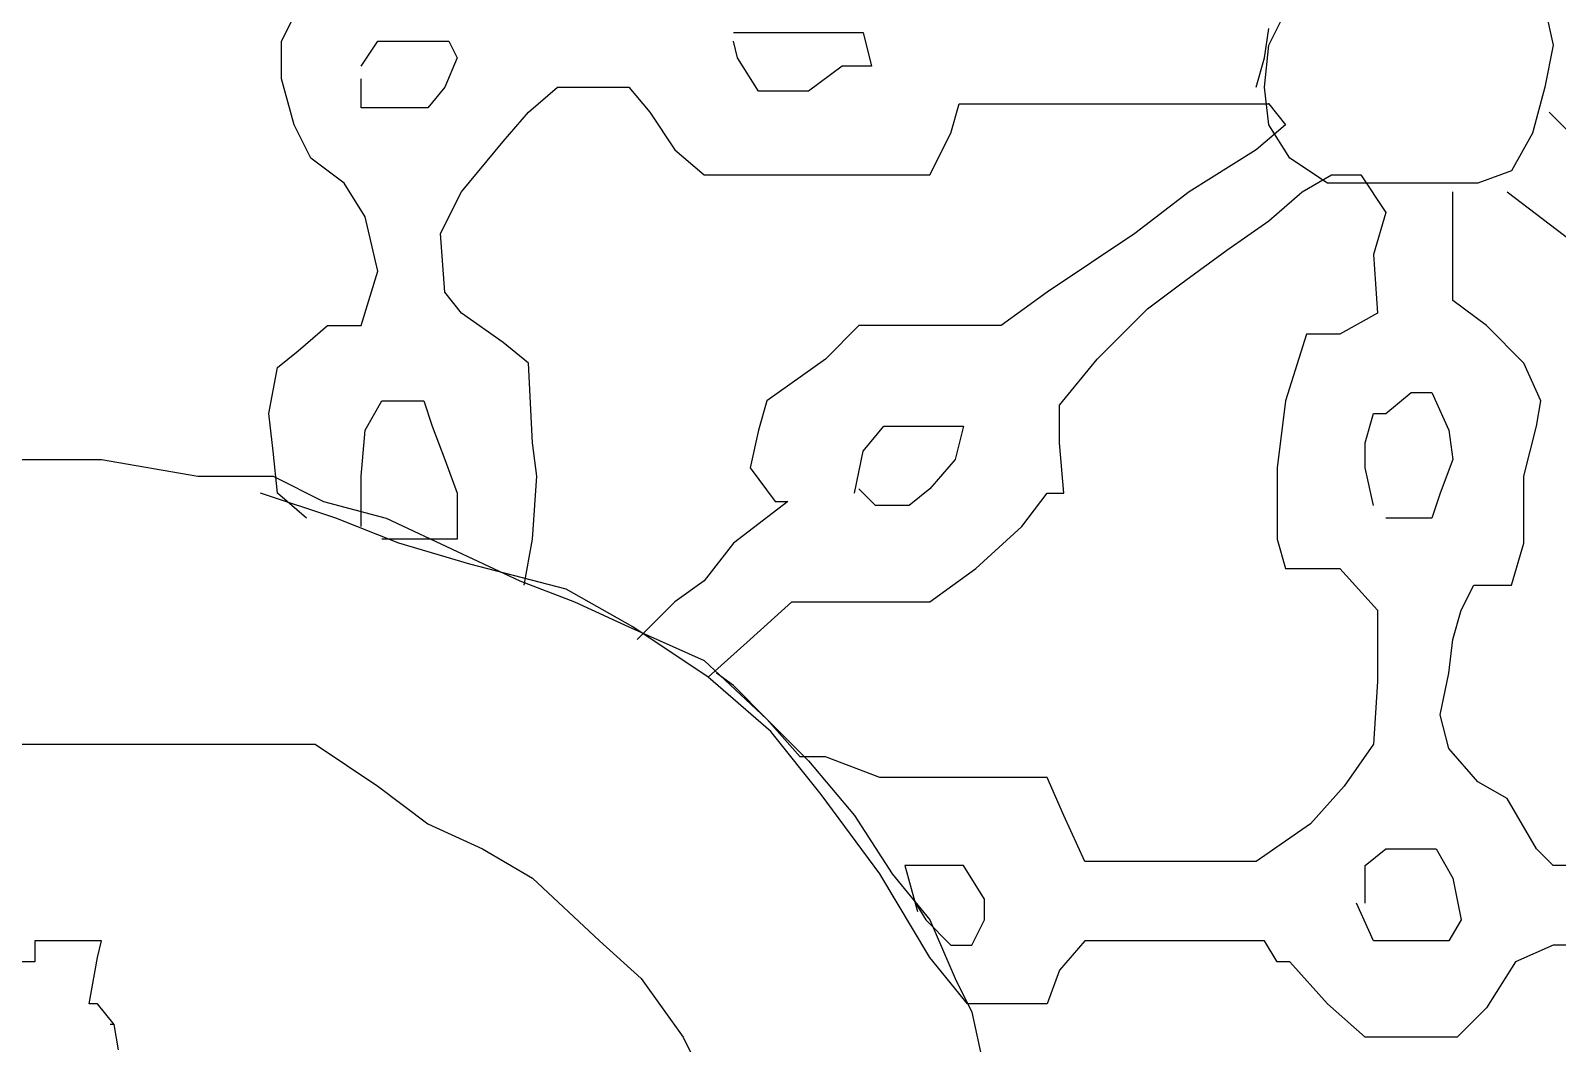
# Model space of a CAD drawing. Extents: x 747954 to 748544, y 4316381 to 4317408.
# Drawn here: x 747992.16 to 747995.81, y 4317242.785 to 4317245.205 of the extents above; entities that cross this region are included whole.
import ezdxf

# ---------------------------------------------------------------- set-up
doc = ezdxf.new("R2010")
doc.units = 0
doc.layers.get('0').update_dxf_attribs({"linetype": 'CONTINUOUS'})

msp = doc.modelspace()

# ---------------------------------------------------------------- linework, layer by layer
at = {"color": 0, "linetype": 'CONTINUOUS'}
for p, q in [((747992.76, 4317245.18), (747992.82, 4317245.3)), ((747992.76, 4317245.18), (747992.82, 4317245.3)), ((747995.78, 4317245.26), (747995.8, 4317245.17)), ((747995.78, 4317245.26), (747995.8, 4317245.17)), ((747995.12, 4317245.17), (747995.16, 4317245.25)), ((747995.12, 4317245.17), (747995.16, 4317245.25)), ((747993.84, 4317245.2), (747993.9, 4317245.2)), ((747993.84, 4317245.2), (747993.9, 4317245.2)), ((747993.9, 4317245.2), (747994, 4317245.2)), ((747993.9, 4317245.2), (747994, 4317245.2)), ((747994, 4317245.2), (747994.08, 4317245.2)), ((747994, 4317245.2), (747994.08, 4317245.2)), ((747994.08, 4317245.2), (747994.15, 4317245.2)), ((747994.08, 4317245.2), (747994.15, 4317245.2)), ((747994.15, 4317245.2), (747994.17, 4317245.12)), ((747994.15, 4317245.2), (747994.17, 4317245.12)), ((747995.11, 4317245.14), (747995.12, 4317245.21)), ((747995.11, 4317245.14), (747995.12, 4317245.21)), ((747992.76, 4317245.09), (747992.76, 4317245.18)), ((747992.76, 4317245.09), (747992.76, 4317245.18)), ((747992.95, 4317245.12), (747992.99, 4317245.18)), ((747992.95, 4317245.12), (747992.99, 4317245.18)), ((747992.99, 4317245.18), (747993.05, 4317245.18)), ((747992.99, 4317245.18), (747993.05, 4317245.18)), ((747993.05, 4317245.18), (747993.11, 4317245.18)), ((747993.05, 4317245.18), (747993.11, 4317245.18)), ((747993.11, 4317245.18), (747993.16, 4317245.18)), ((747993.11, 4317245.18), (747993.16, 4317245.18)), ((747993.16, 4317245.18), (747993.18, 4317245.14)), ((747993.16, 4317245.18), (747993.18, 4317245.14)), ((747993.85, 4317245.14), (747993.84, 4317245.18)), ((747993.85, 4317245.14), (747993.84, 4317245.18)), ((747995.11, 4317245.07), (747995.12, 4317245.17)), ((747995.11, 4317245.07), (747995.12, 4317245.17)), ((747995.8, 4317245.17), (747995.78, 4317245.07)), ((747995.8, 4317245.17), (747995.78, 4317245.07)), ((747993.18, 4317245.14), (747993.15, 4317245.07)), ((747993.18, 4317245.14), (747993.15, 4317245.07)), ((747993.9, 4317245.06), (747993.85, 4317245.14)), ((747993.9, 4317245.06), (747993.85, 4317245.14)), ((747994.1, 4317245.12), (747994.02, 4317245.06)), ((747994.1, 4317245.12), (747994.02, 4317245.06)), ((747994.17, 4317245.12), (747994.1, 4317245.12)), ((747994.17, 4317245.12), (747994.1, 4317245.12)), ((747995.09, 4317245.07), (747995.11, 4317245.14)), ((747995.09, 4317245.07), (747995.11, 4317245.14)), ((747992.79, 4317244.98), (747992.76, 4317245.09)), ((747992.79, 4317244.98), (747992.76, 4317245.09)), ((747992.95, 4317245.02), (747992.95, 4317245.09)), ((747992.95, 4317245.02), (747992.95, 4317245.09)), ((747993.15, 4317245.07), (747993.11, 4317245.02)), ((747993.15, 4317245.07), (747993.11, 4317245.02)), ((747993.35, 4317245.01), (747993.42, 4317245.07)), ((747993.35, 4317245.01), (747993.42, 4317245.07)), ((747993.42, 4317245.07), (747993.5, 4317245.07)), ((747993.42, 4317245.07), (747993.5, 4317245.07)), ((747993.5, 4317245.07), (747993.59, 4317245.07)), ((747993.5, 4317245.07), (747993.59, 4317245.07)), ((747993.59, 4317245.07), (747993.64, 4317245.01)), ((747993.59, 4317245.07), (747993.64, 4317245.01)), ((747993.94, 4317245.06), (747993.9, 4317245.06)), ((747993.94, 4317245.06), (747993.9, 4317245.06)), ((747994.02, 4317245.06), (747993.94, 4317245.06)), ((747994.02, 4317245.06), (747993.94, 4317245.06)), ((747995.12, 4317244.98), (747995.11, 4317245.07)), ((747995.12, 4317244.98), (747995.11, 4317245.07)), ((747995.78, 4317245.07), (747995.75, 4317244.96)), ((747995.78, 4317245.07), (747995.75, 4317244.96)), ((747993.01, 4317245.02), (747992.95, 4317245.02)), ((747993.01, 4317245.02), (747992.95, 4317245.02)), ((747993.06, 4317245.02), (747993.01, 4317245.02)), ((747993.06, 4317245.02), (747993.01, 4317245.02)), ((747993.11, 4317245.02), (747993.06, 4317245.02)), ((747993.11, 4317245.02), (747993.06, 4317245.02)), ((747993.29, 4317244.94), (747993.35, 4317245.01)), ((747993.29, 4317244.94), (747993.35, 4317245.01)), ((747993.64, 4317245.01), (747993.7, 4317244.92)), ((747993.64, 4317245.01), (747993.7, 4317244.92)), ((747994.36, 4317244.96), (747994.38, 4317245.03)), ((747994.36, 4317244.96), (747994.38, 4317245.03)), ((747994.38, 4317245.03), (747994.49, 4317245.03)), ((747994.38, 4317245.03), (747994.49, 4317245.03)), ((747994.49, 4317245.03), (747994.67, 4317245.03)), ((747994.49, 4317245.03), (747994.67, 4317245.03)), ((747994.67, 4317245.03), (747994.81, 4317245.03)), ((747994.67, 4317245.03), (747994.81, 4317245.03)), ((747994.81, 4317245.03), (747994.97, 4317245.03)), ((747994.81, 4317245.03), (747994.97, 4317245.03)), ((747994.97, 4317245.03), (747995.05, 4317245.03)), ((747994.97, 4317245.03), (747995.05, 4317245.03)), ((747995.05, 4317245.03), (747995.12, 4317245.03)), ((747995.05, 4317245.03), (747995.12, 4317245.03)), ((747995.12, 4317245.03), (747995.16, 4317244.98)), ((747995.12, 4317245.03), (747995.16, 4317244.98)), ((747995.88, 4317244.92), (747995.79, 4317245.01)), ((747995.88, 4317244.92), (747995.79, 4317245.01)), ((747992.83, 4317244.9), (747992.79, 4317244.98)), ((747992.83, 4317244.9), (747992.79, 4317244.98)), ((747995.16, 4317244.98), (747995.09, 4317244.92)), ((747995.16, 4317244.98), (747995.09, 4317244.92)), ((747995.17, 4317244.9), (747995.12, 4317244.98)), ((747995.17, 4317244.9), (747995.12, 4317244.98)), ((747993.19, 4317244.82), (747993.29, 4317244.94)), ((747993.19, 4317244.82), (747993.29, 4317244.94)), ((747994.31, 4317244.86), (747994.36, 4317244.96)), ((747994.31, 4317244.86), (747994.36, 4317244.96)), ((747995.75, 4317244.96), (747995.7, 4317244.87)), ((747995.75, 4317244.96), (747995.7, 4317244.87)), ((747992.91, 4317244.84), (747992.83, 4317244.9)), ((747992.91, 4317244.84), (747992.83, 4317244.9)), ((747993.7, 4317244.92), (747993.77, 4317244.86)), ((747993.7, 4317244.92), (747993.77, 4317244.86)), ((747995.09, 4317244.92), (747994.93, 4317244.82)), ((747995.09, 4317244.92), (747994.93, 4317244.82)), ((747995.26, 4317244.84), (747995.17, 4317244.9)), ((747995.26, 4317244.84), (747995.17, 4317244.9)), ((747993.77, 4317244.86), (747993.9, 4317244.86)), ((747993.77, 4317244.86), (747993.9, 4317244.86)), ((747993.9, 4317244.86), (747994.05, 4317244.86)), ((747993.9, 4317244.86), (747994.05, 4317244.86)), ((747994.05, 4317244.86), (747994.18, 4317244.86)), ((747994.05, 4317244.86), (747994.18, 4317244.86)), ((747994.18, 4317244.86), (747994.27, 4317244.86)), ((747994.18, 4317244.86), (747994.27, 4317244.86)), ((747994.27, 4317244.86), (747994.31, 4317244.86)), ((747994.27, 4317244.86), (747994.31, 4317244.86)), ((747995.2, 4317244.82), (747995.27, 4317244.86)), ((747995.2, 4317244.82), (747995.27, 4317244.86)), ((747995.27, 4317244.86), (747995.34, 4317244.86)), ((747995.27, 4317244.86), (747995.34, 4317244.86)), ((747995.34, 4317244.86), (747995.4, 4317244.77)), ((747995.34, 4317244.86), (747995.4, 4317244.77)), ((747995.7, 4317244.87), (747995.62, 4317244.84)), ((747995.7, 4317244.87), (747995.62, 4317244.84)), ((747992.96, 4317244.76), (747992.91, 4317244.84)), ((747992.96, 4317244.76), (747992.91, 4317244.84)), ((747995.38, 4317244.84), (747995.26, 4317244.84)), ((747995.38, 4317244.84), (747995.26, 4317244.84)), ((747995.46, 4317244.84), (747995.38, 4317244.84)), ((747995.46, 4317244.84), (747995.38, 4317244.84)), ((747995.53, 4317244.84), (747995.46, 4317244.84)), ((747995.53, 4317244.84), (747995.46, 4317244.84)), ((747995.62, 4317244.84), (747995.53, 4317244.84)), ((747995.62, 4317244.84), (747995.53, 4317244.84)), ((747993.14, 4317244.72), (747993.19, 4317244.82)), ((747993.14, 4317244.72), (747993.19, 4317244.82)), ((747994.93, 4317244.82), (747994.8, 4317244.72)), ((747994.93, 4317244.82), (747994.8, 4317244.72)), ((747995.12, 4317244.75), (747995.2, 4317244.82)), ((747995.12, 4317244.75), (747995.2, 4317244.82)), ((747995.56, 4317244.74), (747995.56, 4317244.82)), ((747995.56, 4317244.74), (747995.56, 4317244.82)), ((747995.69, 4317244.82), (747995.86, 4317244.69)), ((747995.69, 4317244.82), (747995.86, 4317244.69)), ((747992.99, 4317244.63), (747992.96, 4317244.76)), ((747992.99, 4317244.63), (747992.96, 4317244.76)), ((747995.02, 4317244.68), (747995.12, 4317244.75)), ((747995.02, 4317244.68), (747995.12, 4317244.75)), ((747995.4, 4317244.77), (747995.37, 4317244.67)), ((747995.4, 4317244.77), (747995.37, 4317244.67)), ((747993.15, 4317244.58), (747993.14, 4317244.72)), ((747993.15, 4317244.58), (747993.14, 4317244.72)), ((747994.8, 4317244.72), (747994.59, 4317244.58)), ((747994.8, 4317244.72), (747994.59, 4317244.58)), ((747995.56, 4317244.63), (747995.56, 4317244.74)), ((747995.56, 4317244.63), (747995.56, 4317244.74)), ((747994.91, 4317244.6), (747995.02, 4317244.68)), ((747994.91, 4317244.6), (747995.02, 4317244.68)), ((747995.37, 4317244.67), (747995.38, 4317244.53)), ((747995.37, 4317244.67), (747995.38, 4317244.53)), ((747992.95, 4317244.5), (747992.99, 4317244.63)), ((747992.95, 4317244.5), (747992.99, 4317244.63)), ((747995.56, 4317244.56), (747995.56, 4317244.63)), ((747995.56, 4317244.56), (747995.56, 4317244.63)), ((747993.19, 4317244.53), (747993.15, 4317244.58)), ((747993.19, 4317244.53), (747993.15, 4317244.58)), ((747994.59, 4317244.58), (747994.48, 4317244.5)), ((747994.59, 4317244.58), (747994.48, 4317244.5)), ((747994.83, 4317244.54), (747994.91, 4317244.6)), ((747994.83, 4317244.54), (747994.91, 4317244.6)), ((747993.29, 4317244.46), (747993.19, 4317244.53)), ((747993.29, 4317244.46), (747993.19, 4317244.53)), ((747994.71, 4317244.42), (747994.83, 4317244.54)), ((747994.71, 4317244.42), (747994.83, 4317244.54)), ((747995.38, 4317244.53), (747995.29, 4317244.48)), ((747995.38, 4317244.53), (747995.29, 4317244.48)), ((747995.64, 4317244.5), (747995.56, 4317244.56)), ((747995.64, 4317244.5), (747995.56, 4317244.56)), ((747992.8, 4317244.44), (747992.87, 4317244.5)), ((747992.8, 4317244.44), (747992.87, 4317244.5)), ((747992.87, 4317244.5), (747992.95, 4317244.5)), ((747992.87, 4317244.5), (747992.95, 4317244.5)), ((747994.14, 4317244.5), (747994.06, 4317244.42)), ((747994.14, 4317244.5), (747994.06, 4317244.42)), ((747994.24, 4317244.5), (747994.14, 4317244.5)), ((747994.24, 4317244.5), (747994.14, 4317244.5)), ((747994.31, 4317244.5), (747994.24, 4317244.5)), ((747994.31, 4317244.5), (747994.24, 4317244.5)), ((747994.42, 4317244.5), (747994.31, 4317244.5)), ((747994.42, 4317244.5), (747994.31, 4317244.5)), ((747994.48, 4317244.5), (747994.42, 4317244.5)), ((747994.48, 4317244.5), (747994.42, 4317244.5)), ((747995.73, 4317244.41), (747995.64, 4317244.5)), ((747995.73, 4317244.41), (747995.64, 4317244.5)), ((747993.35, 4317244.41), (747993.29, 4317244.46)), ((747993.35, 4317244.41), (747993.29, 4317244.46)), ((747995.21, 4317244.48), (747995.16, 4317244.32)), ((747995.21, 4317244.48), (747995.16, 4317244.32)), ((747995.29, 4317244.48), (747995.21, 4317244.48)), ((747995.29, 4317244.48), (747995.21, 4317244.48)), ((747992.75, 4317244.4), (747992.8, 4317244.44)), ((747992.75, 4317244.4), (747992.8, 4317244.44)), ((747994.06, 4317244.42), (747993.92, 4317244.32)), ((747994.06, 4317244.42), (747993.92, 4317244.32)), ((747994.62, 4317244.31), (747994.71, 4317244.42)), ((747994.62, 4317244.31), (747994.71, 4317244.42)), ((747992.73, 4317244.29), (747992.75, 4317244.4)), ((747992.73, 4317244.29), (747992.75, 4317244.4)), ((747993.36, 4317244.22), (747993.35, 4317244.41)), ((747993.36, 4317244.22), (747993.35, 4317244.41)), ((747995.77, 4317244.32), (747995.73, 4317244.41)), ((747995.77, 4317244.32), (747995.73, 4317244.41)), ((747992.96, 4317244.25), (747993, 4317244.32)), ((747992.96, 4317244.25), (747993, 4317244.32)), ((747993, 4317244.32), (747993.05, 4317244.32)), ((747993, 4317244.32), (747993.05, 4317244.32)), ((747993.05, 4317244.32), (747993.1, 4317244.32)), ((747993.05, 4317244.32), (747993.1, 4317244.32)), ((747993.1, 4317244.32), (747993.12, 4317244.26)), ((747993.1, 4317244.32), (747993.12, 4317244.26)), ((747993.92, 4317244.32), (747993.9, 4317244.25)), ((747993.92, 4317244.32), (747993.9, 4317244.25)), ((747994.62, 4317244.22), (747994.62, 4317244.31)), ((747994.62, 4317244.22), (747994.62, 4317244.31)), ((747995.16, 4317244.32), (747995.14, 4317244.16)), ((747995.16, 4317244.32), (747995.14, 4317244.16)), ((747995.4, 4317244.29), (747995.46, 4317244.34)), ((747995.4, 4317244.29), (747995.46, 4317244.34)), ((747995.46, 4317244.34), (747995.51, 4317244.34)), ((747995.46, 4317244.34), (747995.51, 4317244.34)), ((747995.51, 4317244.34), (747995.55, 4317244.25)), ((747995.51, 4317244.34), (747995.55, 4317244.25)), ((747995.76, 4317244.26), (747995.77, 4317244.32)), ((747995.76, 4317244.26), (747995.77, 4317244.32)), ((747992.74, 4317244.2), (747992.73, 4317244.29)), ((747992.74, 4317244.2), (747992.73, 4317244.29)), ((747995.35, 4317244.22), (747995.37, 4317244.29)), ((747995.35, 4317244.22), (747995.37, 4317244.29)), ((747995.37, 4317244.29), (747995.4, 4317244.29)), ((747995.37, 4317244.29), (747995.4, 4317244.29)), ((747992.95, 4317244.14), (747992.96, 4317244.25)), ((747992.95, 4317244.14), (747992.96, 4317244.25)), ((747993.12, 4317244.26), (747993.15, 4317244.18)), ((747993.12, 4317244.26), (747993.15, 4317244.18)), ((747993.9, 4317244.25), (747993.88, 4317244.16)), ((747993.9, 4317244.25), (747993.88, 4317244.16)), ((747994.15, 4317244.2), (747994.2, 4317244.26)), ((747994.15, 4317244.2), (747994.2, 4317244.26)), ((747994.2, 4317244.26), (747994.28, 4317244.26)), ((747994.2, 4317244.26), (747994.28, 4317244.26)), ((747994.28, 4317244.26), (747994.34, 4317244.26)), ((747994.28, 4317244.26), (747994.34, 4317244.26)), ((747994.34, 4317244.26), (747994.39, 4317244.26)), ((747994.34, 4317244.26), (747994.39, 4317244.26)), ((747994.39, 4317244.26), (747994.37, 4317244.18)), ((747994.39, 4317244.26), (747994.37, 4317244.18)), ((747995.55, 4317244.25), (747995.56, 4317244.18)), ((747995.55, 4317244.25), (747995.56, 4317244.18)), ((747995.73, 4317244.14), (747995.76, 4317244.26)), ((747995.73, 4317244.14), (747995.76, 4317244.26)), ((747992.75, 4317244.1), (747992.74, 4317244.2)), ((747992.75, 4317244.1), (747992.74, 4317244.2)), ((747993.37, 4317244.14), (747993.36, 4317244.22)), ((747993.37, 4317244.14), (747993.36, 4317244.22)), ((747994.13, 4317244.1), (747994.15, 4317244.2)), ((747994.13, 4317244.1), (747994.15, 4317244.2)), ((747994.63, 4317244.1), (747994.62, 4317244.22)), ((747994.63, 4317244.1), (747994.62, 4317244.22)), ((747995.35, 4317244.16), (747995.35, 4317244.22)), ((747995.35, 4317244.16), (747995.35, 4317244.22)), ((747992.14, 4317244.18), (747992.33, 4317244.18)), ((747992.14, 4317244.18), (747992.33, 4317244.18)), ((747992.33, 4317244.18), (747992.56, 4317244.14)), ((747992.33, 4317244.18), (747992.56, 4317244.14)), ((747993.15, 4317244.18), (747993.18, 4317244.1)), ((747993.15, 4317244.18), (747993.18, 4317244.1)), ((747994.37, 4317244.18), (747994.31, 4317244.11)), ((747994.37, 4317244.18), (747994.31, 4317244.11)), ((747995.56, 4317244.18), (747995.53, 4317244.1)), ((747995.56, 4317244.18), (747995.53, 4317244.1)), ((747992.56, 4317244.14), (747992.74, 4317244.14)), ((747992.56, 4317244.14), (747992.74, 4317244.14)), ((747992.74, 4317244.14), (747992.86, 4317244.08)), ((747992.74, 4317244.14), (747992.86, 4317244.08)), ((747992.95, 4317244.02), (747992.95, 4317244.14)), ((747992.95, 4317244.02), (747992.95, 4317244.14)), ((747993.36, 4317243.99), (747993.37, 4317244.14)), ((747993.36, 4317243.99), (747993.37, 4317244.14)), ((747993.88, 4317244.16), (747993.94, 4317244.08)), ((747993.88, 4317244.16), (747993.94, 4317244.08)), ((747995.14, 4317244.16), (747995.14, 4317243.99)), ((747995.14, 4317244.16), (747995.14, 4317243.99)), ((747995.37, 4317244.07), (747995.35, 4317244.16)), ((747995.37, 4317244.07), (747995.35, 4317244.16)), ((747995.73, 4317243.98), (747995.73, 4317244.14)), ((747995.73, 4317243.98), (747995.73, 4317244.14)), ((747992.89, 4317244.04), (747992.71, 4317244.1)), ((747992.89, 4317244.04), (747992.71, 4317244.1)), ((747992.82, 4317244.04), (747992.75, 4317244.1)), ((747992.82, 4317244.04), (747992.75, 4317244.1)), ((747993.18, 4317244.1), (747993.18, 4317243.99)), ((747993.18, 4317244.1), (747993.18, 4317243.99)), ((747994.18, 4317244.07), (747994.14, 4317244.11)), ((747994.18, 4317244.07), (747994.14, 4317244.11)), ((747994.31, 4317244.11), (747994.26, 4317244.07)), ((747994.31, 4317244.11), (747994.26, 4317244.07)), ((747994.53, 4317244.02), (747994.59, 4317244.1)), ((747994.53, 4317244.02), (747994.59, 4317244.1)), ((747994.59, 4317244.1), (747994.63, 4317244.1)), ((747994.59, 4317244.1), (747994.63, 4317244.1)), ((747995.53, 4317244.1), (747995.51, 4317244.04)), ((747995.53, 4317244.1), (747995.51, 4317244.04)), ((747992.86, 4317244.08), (747993.01, 4317244.04)), ((747992.86, 4317244.08), (747993.01, 4317244.04)), ((747993.97, 4317244.08), (747993.84, 4317243.98)), ((747993.97, 4317244.08), (747993.84, 4317243.98)), ((747993.94, 4317244.08), (747993.97, 4317244.08)), ((747993.94, 4317244.08), (747993.97, 4317244.08)), ((747994.2, 4317244.07), (747994.18, 4317244.07)), ((747994.2, 4317244.07), (747994.18, 4317244.07)), ((747994.26, 4317244.07), (747994.2, 4317244.07)), ((747994.26, 4317244.07), (747994.2, 4317244.07)), ((747993.04, 4317243.98), (747992.89, 4317244.04)), ((747993.04, 4317243.98), (747992.89, 4317244.04)), ((747993.01, 4317244.04), (747993.18, 4317243.96)), ((747993.01, 4317244.04), (747993.18, 4317243.96)), ((747994.42, 4317243.92), (747994.53, 4317244.02)), ((747994.42, 4317243.92), (747994.53, 4317244.02)), ((747995.46, 4317244.04), (747995.4, 4317244.04)), ((747995.46, 4317244.04), (747995.4, 4317244.04)), ((747995.51, 4317244.04), (747995.46, 4317244.04)), ((747995.51, 4317244.04), (747995.46, 4317244.04)), ((747993.09, 4317243.99), (747993, 4317243.99)), ((747993.09, 4317243.99), (747993, 4317243.99)), ((747993.13, 4317243.99), (747993.09, 4317243.99)), ((747993.13, 4317243.99), (747993.09, 4317243.99)), ((747993.18, 4317243.99), (747993.13, 4317243.99)), ((747993.18, 4317243.99), (747993.13, 4317243.99)), ((747993.34, 4317243.88), (747993.36, 4317243.99)), ((747993.34, 4317243.88), (747993.36, 4317243.99)), ((747995.14, 4317243.99), (747995.16, 4317243.92)), ((747995.14, 4317243.99), (747995.16, 4317243.92)), ((747993.21, 4317243.93), (747993.04, 4317243.98)), ((747993.21, 4317243.93), (747993.04, 4317243.98)), ((747993.18, 4317243.96), (747993.33, 4317243.89)), ((747993.18, 4317243.96), (747993.33, 4317243.89)), ((747993.84, 4317243.98), (747993.77, 4317243.89)), ((747993.84, 4317243.98), (747993.77, 4317243.89)), ((747995.7, 4317243.88), (747995.73, 4317243.98)), ((747995.7, 4317243.88), (747995.73, 4317243.98)), ((747993.44, 4317243.87), (747993.21, 4317243.93)), ((747993.44, 4317243.87), (747993.21, 4317243.93)), ((747994.31, 4317243.84), (747994.42, 4317243.92)), ((747994.31, 4317243.84), (747994.42, 4317243.92)), ((747995.16, 4317243.92), (747995.2, 4317243.92)), ((747995.16, 4317243.92), (747995.2, 4317243.92)), ((747995.2, 4317243.92), (747995.29, 4317243.92)), ((747995.2, 4317243.92), (747995.29, 4317243.92)), ((747995.29, 4317243.92), (747995.38, 4317243.82)), ((747995.29, 4317243.92), (747995.38, 4317243.82)), ((747993.33, 4317243.89), (747993.46, 4317243.84)), ((747993.33, 4317243.89), (747993.46, 4317243.84)), ((747993.77, 4317243.89), (747993.7, 4317243.84)), ((747993.77, 4317243.89), (747993.7, 4317243.84)), ((747995.58, 4317243.82), (747995.61, 4317243.88)), ((747995.58, 4317243.82), (747995.61, 4317243.88)), ((747995.61, 4317243.88), (747995.7, 4317243.88)), ((747995.61, 4317243.88), (747995.7, 4317243.88)), ((747993.6, 4317243.78), (747993.44, 4317243.87)), ((747993.6, 4317243.78), (747993.44, 4317243.87)), ((747993.46, 4317243.84), (747993.59, 4317243.78)), ((747993.46, 4317243.84), (747993.59, 4317243.78)), ((747993.7, 4317243.84), (747993.61, 4317243.75)), ((747993.7, 4317243.84), (747993.61, 4317243.75)), ((747993.88, 4317243.75), (747993.98, 4317243.84)), ((747993.88, 4317243.75), (747993.98, 4317243.84)), ((747993.98, 4317243.84), (747994, 4317243.84)), ((747993.98, 4317243.84), (747994, 4317243.84)), ((747994, 4317243.84), (747994.11, 4317243.84)), ((747994, 4317243.84), (747994.11, 4317243.84)), ((747994.11, 4317243.84), (747994.17, 4317243.84)), ((747994.11, 4317243.84), (747994.17, 4317243.84)), ((747994.17, 4317243.84), (747994.31, 4317243.84)), ((747994.17, 4317243.84), (747994.31, 4317243.84)), ((747995.38, 4317243.82), (747995.38, 4317243.65)), ((747995.38, 4317243.82), (747995.38, 4317243.65)), ((747995.56, 4317243.75), (747995.58, 4317243.82)), ((747995.56, 4317243.75), (747995.58, 4317243.82)), ((747993.59, 4317243.78), (747993.77, 4317243.7)), ((747993.59, 4317243.78), (747993.77, 4317243.7)), ((747993.78, 4317243.66), (747993.6, 4317243.78)), ((747993.78, 4317243.66), (747993.6, 4317243.78)), ((747993.78, 4317243.66), (747993.88, 4317243.75)), ((747993.78, 4317243.66), (747993.88, 4317243.75)), ((747995.55, 4317243.67), (747995.56, 4317243.75)), ((747995.55, 4317243.67), (747995.56, 4317243.75)), ((747993.77, 4317243.7), (747993.92, 4317243.56)), ((747993.77, 4317243.7), (747993.92, 4317243.56)), ((747993.93, 4317243.53), (747993.78, 4317243.66)), ((747993.93, 4317243.53), (747993.78, 4317243.66)), ((747993.84, 4317243.64), (747993.8, 4317243.67)), ((747993.84, 4317243.64), (747993.8, 4317243.67)), ((747995.53, 4317243.57), (747995.55, 4317243.67)), ((747995.53, 4317243.57), (747995.55, 4317243.67)), ((747993.92, 4317243.56), (747993.84, 4317243.64)), ((747993.92, 4317243.56), (747993.84, 4317243.64)), ((747995.38, 4317243.65), (747995.37, 4317243.5)), ((747995.38, 4317243.65), (747995.37, 4317243.5)), ((747993.92, 4317243.56), (747994.02, 4317243.46)), ((747994, 4317243.47), (747993.92, 4317243.56)), ((747993.92, 4317243.56), (747994.02, 4317243.46)), ((747994, 4317243.47), (747993.92, 4317243.56)), ((747995.55, 4317243.49), (747995.53, 4317243.57)), ((747995.55, 4317243.49), (747995.53, 4317243.57)), ((747994.05, 4317243.38), (747993.93, 4317243.53)), ((747994.05, 4317243.38), (747993.93, 4317243.53)), ((747992.02, 4317243.5), (747992.22, 4317243.5)), ((747992.02, 4317243.5), (747992.22, 4317243.5)), ((747992.22, 4317243.5), (747992.46, 4317243.5)), ((747992.22, 4317243.5), (747992.46, 4317243.5)), ((747992.46, 4317243.5), (747992.65, 4317243.5)), ((747992.46, 4317243.5), (747992.65, 4317243.5)), ((747992.65, 4317243.5), (747992.84, 4317243.5)), ((747992.65, 4317243.5), (747992.84, 4317243.5)), ((747992.84, 4317243.5), (747992.99, 4317243.4)), ((747992.84, 4317243.5), (747992.99, 4317243.4)), ((747994.06, 4317243.47), (747994, 4317243.47)), ((747994.06, 4317243.47), (747994, 4317243.47)), ((747994.19, 4317243.42), (747994.06, 4317243.47)), ((747994.19, 4317243.42), (747994.06, 4317243.47)), ((747995.37, 4317243.5), (747995.3, 4317243.4)), ((747995.37, 4317243.5), (747995.3, 4317243.4)), ((747995.62, 4317243.41), (747995.55, 4317243.49)), ((747995.62, 4317243.41), (747995.55, 4317243.49)), ((747994.02, 4317243.46), (747994.13, 4317243.33)), ((747994.02, 4317243.46), (747994.13, 4317243.33)), ((747992.99, 4317243.4), (747993.11, 4317243.31)), ((747992.99, 4317243.4), (747993.11, 4317243.31)), ((747994.31, 4317243.42), (747994.19, 4317243.42)), ((747994.31, 4317243.42), (747994.19, 4317243.42)), ((747994.44, 4317243.42), (747994.31, 4317243.42)), ((747994.44, 4317243.42), (747994.31, 4317243.42)), ((747994.59, 4317243.42), (747994.44, 4317243.42)), ((747994.59, 4317243.42), (747994.44, 4317243.42)), ((747994.63, 4317243.33), (747994.59, 4317243.42)), ((747994.63, 4317243.33), (747994.59, 4317243.42)), ((747995.3, 4317243.4), (747995.22, 4317243.31)), ((747995.3, 4317243.4), (747995.22, 4317243.31)), ((747995.69, 4317243.37), (747995.62, 4317243.41)), ((747995.69, 4317243.37), (747995.62, 4317243.41)), ((747994.19, 4317243.19), (747994.05, 4317243.38)), ((747994.19, 4317243.19), (747994.05, 4317243.38)), ((747995.76, 4317243.25), (747995.69, 4317243.37)), ((747995.76, 4317243.25), (747995.69, 4317243.37)), ((747994.13, 4317243.33), (747994.22, 4317243.19)), ((747994.13, 4317243.33), (747994.22, 4317243.19)), ((747994.68, 4317243.22), (747994.63, 4317243.33)), ((747994.68, 4317243.22), (747994.63, 4317243.33)), ((747993.11, 4317243.31), (747993.24, 4317243.25)), ((747993.11, 4317243.31), (747993.24, 4317243.25)), ((747995.22, 4317243.31), (747995.09, 4317243.22)), ((747995.22, 4317243.31), (747995.09, 4317243.22)), ((747993.24, 4317243.25), (747993.36, 4317243.18)), ((747993.24, 4317243.25), (747993.36, 4317243.18)), ((747994.81, 4317243.22), (747994.68, 4317243.22)), ((747994.81, 4317243.22), (747994.68, 4317243.22)), ((747994.93, 4317243.22), (747994.81, 4317243.22)), ((747994.93, 4317243.22), (747994.81, 4317243.22)), ((747995.09, 4317243.22), (747994.93, 4317243.22)), ((747995.09, 4317243.22), (747994.93, 4317243.22)), ((747995.35, 4317243.21), (747995.4, 4317243.25)), ((747995.35, 4317243.21), (747995.4, 4317243.25)), ((747995.4, 4317243.25), (747995.48, 4317243.25)), ((747995.4, 4317243.25), (747995.48, 4317243.25)), ((747995.48, 4317243.25), (747995.52, 4317243.25)), ((747995.48, 4317243.25), (747995.52, 4317243.25)), ((747995.52, 4317243.25), (747995.56, 4317243.18)), ((747995.52, 4317243.25), (747995.56, 4317243.18)), ((747995.8, 4317243.21), (747995.76, 4317243.25)), ((747995.8, 4317243.21), (747995.76, 4317243.25)), ((747993.36, 4317243.18), (747993.52, 4317243.03)), ((747993.36, 4317243.18), (747993.52, 4317243.03)), ((747994.31, 4317242.99), (747994.19, 4317243.19)), ((747994.31, 4317242.99), (747994.19, 4317243.19)), ((747994.22, 4317243.19), (747994.31, 4317243.08)), ((747994.22, 4317243.19), (747994.31, 4317243.08)), ((747994.28, 4317243.21), (747994.25, 4317243.21)), ((747994.25, 4317243.21), (747994.28, 4317243.1)), ((747994.28, 4317243.21), (747994.25, 4317243.21)), ((747994.25, 4317243.21), (747994.28, 4317243.1)), ((747994.33, 4317243.21), (747994.28, 4317243.21)), ((747994.33, 4317243.21), (747994.28, 4317243.21)), ((747994.39, 4317243.21), (747994.33, 4317243.21)), ((747994.39, 4317243.21), (747994.33, 4317243.21)), ((747994.44, 4317243.13), (747994.39, 4317243.21)), ((747994.44, 4317243.13), (747994.39, 4317243.21)), ((747995.35, 4317243.12), (747995.35, 4317243.21)), ((747995.35, 4317243.12), (747995.35, 4317243.21)), ((747995.56, 4317243.18), (747995.58, 4317243.08)), ((747995.56, 4317243.18), (747995.58, 4317243.08)), ((747995.97, 4317243.21), (747995.8, 4317243.21)), ((747995.97, 4317243.21), (747995.8, 4317243.21)), ((747994.27, 4317243.13), (747994.3, 4317243.08)), ((747994.27, 4317243.13), (747994.3, 4317243.08)), ((747994.44, 4317243.08), (747994.44, 4317243.13)), ((747994.44, 4317243.08), (747994.44, 4317243.13)), ((747995.37, 4317243.03), (747995.33, 4317243.12)), ((747995.37, 4317243.03), (747995.33, 4317243.12)), ((747994.3, 4317243.08), (747994.36, 4317243.02)), ((747994.3, 4317243.08), (747994.36, 4317243.02)), ((747994.31, 4317243.08), (747994.37, 4317242.94)), ((747994.31, 4317243.08), (747994.37, 4317242.94)), ((747994.41, 4317243.02), (747994.44, 4317243.08)), ((747994.41, 4317243.02), (747994.44, 4317243.08)), ((747995.58, 4317243.08), (747995.55, 4317243.03)), ((747995.58, 4317243.08), (747995.55, 4317243.03)), ((747992.22, 4317243.03), (747992.17, 4317243.03)), ((747992.17, 4317243.03), (747992.17, 4317242.98)), ((747992.22, 4317243.03), (747992.17, 4317243.03)), ((747992.17, 4317243.03), (747992.17, 4317242.98)), ((747992.25, 4317243.03), (747992.22, 4317243.03)), ((747992.25, 4317243.03), (747992.22, 4317243.03)), ((747992.28, 4317243.03), (747992.25, 4317243.03)), ((747992.28, 4317243.03), (747992.25, 4317243.03)), ((747992.31, 4317243.03), (747992.28, 4317243.03)), ((747992.31, 4317243.03), (747992.28, 4317243.03)), ((747992.33, 4317243.03), (747992.31, 4317243.03)), ((747992.33, 4317243.03), (747992.31, 4317243.03)), ((747992.32, 4317242.99), (747992.33, 4317243.03)), ((747992.32, 4317242.99), (747992.33, 4317243.03)), ((747993.52, 4317243.03), (747993.62, 4317242.94)), ((747993.52, 4317243.03), (747993.62, 4317242.94)), ((747994.36, 4317243.02), (747994.41, 4317243.02)), ((747994.36, 4317243.02), (747994.41, 4317243.02)), ((747994.68, 4317243.03), (747994.62, 4317242.96)), ((747994.68, 4317243.03), (747994.62, 4317242.96)), ((747994.77, 4317243.03), (747994.68, 4317243.03)), ((747994.77, 4317243.03), (747994.68, 4317243.03)), ((747994.84, 4317243.03), (747994.77, 4317243.03)), ((747994.84, 4317243.03), (747994.77, 4317243.03)), ((747995.11, 4317243.03), (747994.84, 4317243.03)), ((747995.11, 4317243.03), (747994.84, 4317243.03)), ((747995.14, 4317242.98), (747995.11, 4317243.03)), ((747995.14, 4317242.98), (747995.11, 4317243.03)), ((747995.4, 4317243.03), (747995.37, 4317243.03)), ((747995.4, 4317243.03), (747995.37, 4317243.03)), ((747995.46, 4317243.03), (747995.4, 4317243.03)), ((747995.46, 4317243.03), (747995.4, 4317243.03)), ((747995.51, 4317243.03), (747995.46, 4317243.03)), ((747995.51, 4317243.03), (747995.46, 4317243.03)), ((747995.55, 4317243.03), (747995.51, 4317243.03)), ((747995.55, 4317243.03), (747995.51, 4317243.03)), ((747995.8, 4317243.02), (747995.71, 4317242.98)), ((747995.8, 4317243.02), (747995.71, 4317242.98)), ((747995.84, 4317243.02), (747995.8, 4317243.02)), ((747995.84, 4317243.02), (747995.8, 4317243.02)), ((747992.17, 4317242.98), (747992.14, 4317242.98)), ((747992.17, 4317242.98), (747992.14, 4317242.98)), ((747992.3, 4317242.88), (747992.32, 4317242.99)), ((747992.3, 4317242.88), (747992.32, 4317242.99)), ((747994.4, 4317242.88), (747994.31, 4317242.99)), ((747994.4, 4317242.88), (747994.31, 4317242.99)), ((747994.62, 4317242.96), (747994.59, 4317242.88)), ((747994.62, 4317242.96), (747994.59, 4317242.88)), ((747995.17, 4317242.98), (747995.14, 4317242.98)), ((747995.17, 4317242.98), (747995.14, 4317242.98)), ((747995.26, 4317242.88), (747995.17, 4317242.98)), ((747995.26, 4317242.88), (747995.17, 4317242.98)), ((747995.71, 4317242.98), (747995.64, 4317242.87)), ((747995.71, 4317242.98), (747995.64, 4317242.87)), ((747993.62, 4317242.94), (747993.72, 4317242.8)), ((747993.62, 4317242.94), (747993.72, 4317242.8)), ((747994.37, 4317242.94), (747994.41, 4317242.86)), ((747994.37, 4317242.94), (747994.41, 4317242.86)), ((747992.32, 4317242.88), (747992.3, 4317242.88)), ((747992.32, 4317242.88), (747992.3, 4317242.88)), ((747992.36, 4317242.83), (747992.32, 4317242.88)), ((747992.36, 4317242.83), (747992.32, 4317242.88)), ((747994.51, 4317242.88), (747994.4, 4317242.88)), ((747994.51, 4317242.88), (747994.4, 4317242.88)), ((747994.41, 4317242.86), (747994.44, 4317242.72)), ((747994.41, 4317242.86), (747994.44, 4317242.72)), ((747994.59, 4317242.88), (747994.51, 4317242.88)), ((747994.59, 4317242.88), (747994.51, 4317242.88)), ((747995.35, 4317242.8), (747995.26, 4317242.88)), ((747995.35, 4317242.8), (747995.26, 4317242.88)), ((747995.64, 4317242.87), (747995.57, 4317242.8)), ((747995.64, 4317242.87), (747995.57, 4317242.8)), ((747992.36, 4317242.83), (747992.35, 4317242.83)), ((747992.36, 4317242.83), (747992.35, 4317242.83)), ((747992.37, 4317242.77), (747992.36, 4317242.83)), ((747992.37, 4317242.77), (747992.36, 4317242.83)), ((747993.72, 4317242.8), (747993.78, 4317242.68)), ((747993.72, 4317242.8), (747993.78, 4317242.68)), ((747995.44, 4317242.8), (747995.35, 4317242.8)), ((747995.44, 4317242.8), (747995.35, 4317242.8)), ((747995.57, 4317242.8), (747995.44, 4317242.8)), ((747995.57, 4317242.8), (747995.44, 4317242.8))]:
    msp.add_line(p, q, dxfattribs=at)
msp.add_point((747995.12, 4317245.03), dxfattribs=at)
msp.add_point((747995.12, 4317245.03), dxfattribs=at)

# ---------------------------------------------------------------- meshes
mesh = msp.add_polyface(dxfattribs=at)
corners = [(747954.5, 4316381), (747954.5, 4316381), (747954.5, 4316571.9618), (748262.5, 4316381), (747954.5, 4316746.4935), (748544, 4316381), (747954.5, 4317407.5), (748544, 4317042.0065), (748544, 4317407.5)]
mesh.append_faces([[corners[k] for k in face] for face in [(0, 1, 3, 2), (2, 3, 5, 4), (4, 5, 7, 6), (6, 7, 8, 8)]], dxfattribs={"vtx0": -1, "vtx2": -1, "color": 0})
mesh = msp.add_polyface(dxfattribs=at)
corners = [(747964.5, 4317221), (747964.5, 4317221), (747964.5, 4317395.2713), (748245.58, 4317221), (747964.5, 4317401.5), (748245.58, 4317227.2287), (748245.58, 4317401.5)]
mesh.append_faces([[corners[k] for k in face] for face in [(0, 1, 3, 2), (2, 3, 5, 4), (4, 5, 6, 6)]], dxfattribs={"vtx0": -1, "vtx2": -1, "color": 0})

doc.saveas('drawing.dxf')
